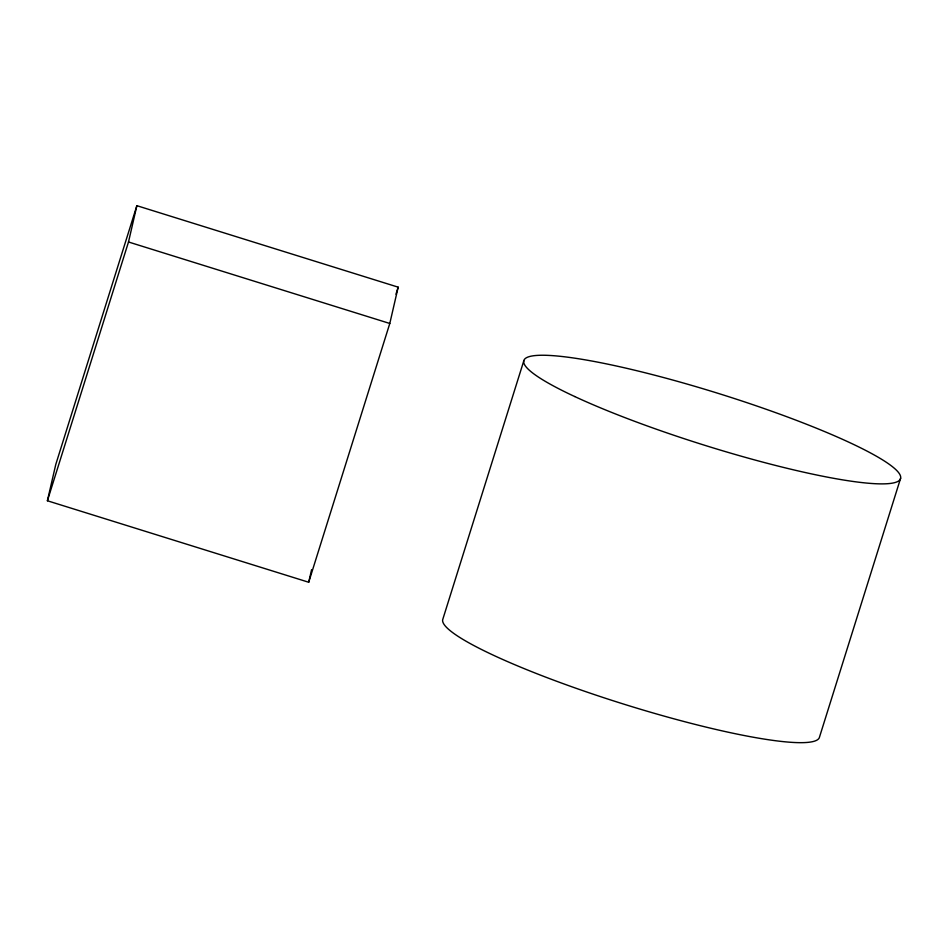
<?xml version="1.0" encoding="UTF-8"?>
<svg xmlns="http://www.w3.org/2000/svg" width="948" height="948" viewBox="0 0 948 948"><rect width="100%" height="100%" fill="white"/><g stroke="black" fill="none" stroke-linecap="round" stroke-linejoin="round"><path stroke-width="1.42" d="M47.4 500.769L55.778 464.461L136.868 205.68L398.172 287.161L389.794 323.469L308.704 582.25L47.4 500.769L128.501 241.989L136.868 205.68M308.704 582.25L311.596 569.677M395.968 294.2L398.172 287.161M523.806 360.821L442.704 619.613A197.35 26.781 17.4 0 0 625.064 704.53A197.35 26.781 17.4 0 0 819.499 737.094L900.6 478.313M128.501 241.989L389.794 323.469M574.713 396.537A197.35 26.781 17.4 0 0 892.613 483.089A197.35 26.781 17.4 0 0 669.276 379.082A197.35 26.781 17.4 0 0 574.713 396.537"/></g></svg>
